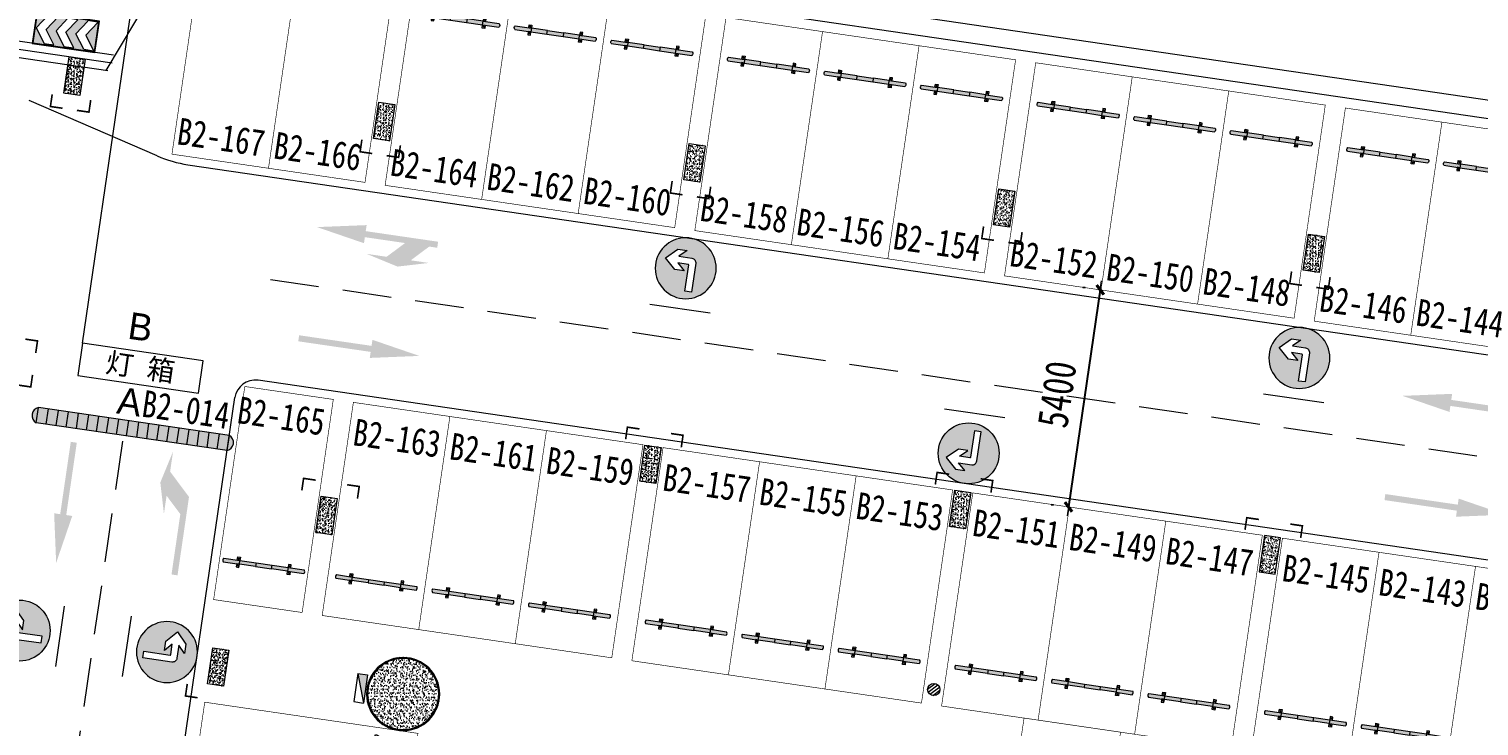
# Model space of a CAD drawing. Header units: inches. Extents: x -414268 to 632271, y -366004 to 318730.
# Drawn here: x 339390 to 375062, y 144657 to 161812 of the extents above; entities that cross this region are included whole.
import ezdxf

# ---------------------------------------------------------------- set-up
doc = ezdxf.new("R2010")
doc.units = ezdxf.units.IN
doc.header["$LTSCALE"] = 1200
doc.header["$MEASUREMENT"] = 0
doc.linetypes.add('DASHEDX2', pattern=[1.5, 1, -0.5])
doc.layers.get('0').update_dxf_attribs({"linetype": 'CONTINUOUS', "lineweight": 0})
doc.layers.get('DEFPOINTS').update_dxf_attribs({"linetype": 'CONTINUOUS', "lineweight": 0})
for name, color, linetype, lineweight in [('$DDT_AUDIT_GENERATED__1E20', 7, 'CONTINUOUS', 0), ('$DDT_AUDIT_GENERATED__1E23', 7, 'CONTINUOUS', 0), ('0--PAI--', 7, 'CONTINUOUS', 0), ('0--PAI--BLACK', 7, 'CONTINUOUS', 0), ('0--PAI--BLUE', 5, 'CONTINUOUS', 0), ('0--PAI--HUANG', 40, 'CONTINUOUS', 0), ('0--尺寸', 3, 'CONTINUOUS', 0), ('0--挡车架', 7, 'CONTINUOUS', 0), ('0--灯箱编号', 3, 'CONTINUOUS', 0), ('0--直行箭头', 7, 'CONTINUOUS', 0), ('0--立面标', 7, 'CONTINUOUS', 0), ('0--路缘线', 1, 'CONTINUOUS', 0), ('0--转弯箭头', 7, 'CONTINUOUS', 0), ('0－－直行转弯箭头', 7, 'CONTINUOUS', 0), ('0－－车位', 4, 'CONTINUOUS', 0), ('0－－车位号码', 7, 'CONTINUOUS', 0), ('7', 7, 'CONTINUOUS', 0), ('COL-GRID-UG-1_8A_200701111', 7, 'CONTINUOUS', 0), ('COL-GRID-UG-1_8A_200701112', 7, 'CONTINUOUS', 0), ('COL-GRID-UG-1_8A_200701113', 7, 'CONTINUOUS', 0), ('COLUMN', 7, 'CONTINUOUS', 0), ('HY消火栓', 7, 'CONTINUOUS', 0), ('LEE-DL1', 7, 'CONTINUOUS', 0), ('LTP-UG2$0$A-ANNO-SYMB-100', 7, 'CONTINUOUS', 0), ('PUB_TEXT', 7, 'CONTINUOUS', 0), ('WALL', 7, 'CONTINUOUS', 0)]:
    doc.layers.add(name, color=color, linetype=linetype, lineweight=lineweight)
doc.styles.add('-宋体', font='', dxfattribs={"width": 0.8})
doc.styles.add('-黑体', font='simhei.ttf', dxfattribs={"width": 0.8})
doc.styles.add('COL-GRID-UG-1_8A_200701112', font='romans.shx', dxfattribs={"width": 0.85})
doc.styles.add('方正大黑', font='', dxfattribs={"width": 0.8})
doc.styles.get('-宋体').set_extended_font_data('SimSun')
doc.styles.get('方正大黑').set_extended_font_data('FZDaHei-B02S')
doc.dimstyles.new('DIMN150', dxfattribs={"dimscale": 1.5, "dimtxt": 250, "dimasz": 1, "dimexe": 250, "dimexo": 300, "dimgap": 150, "dimtad": 1, "dimdec": 0, "dimzin": 0, "dimdsep": 46, "dimtxsty": 'COL-GRID-UG-1_8A_200701112', "dimblk": '_DIMX', "dimcen": 0.09, "dimdle": 0.375, "dimclrd": 1, "dimclre": 1, "dimclrt": 7, "dimadec": 0, "dimazin": 0, "dimtfac": 1, "dimtdec": 0, "dimtix": 1, "dimtmove": 0, "dimatfit": 3, "dimldrblk": '_DIMX', "dimfxl": 250, "dimtolj": 1, "dimtzin": 0, "dimarcsym": 0})

# ---------------------------------------------------------------- blocks, each defined once
blk = doc.blocks.new('$DDT_AUDIT_GENERATED__1DE2')
at = {"layer": 'COL-GRID-UG-1_8A_200701112'}
h = blk.add_hatch(dxfattribs=at)
h.set_pattern_fill('AR-CONC', color=251, scale=0.02, angle=8.3206, style=0)
h.set_pattern_definition([(50, (-65.09035, -5.26929), (0.14345204, -0.01255043), [0.015, -0.165]), (355, (-65.09035, -5.26929), (-0.02775027, 0.15043843), [0.012, -0.132]), (100.4514, (-65.0784, -5.27034), (0.11570188, 0.1378879), [0.01274804, -0.14022842]), (46.1842, (-65.09035, -5.2293), (0.2134482, -0.0331038), [0.0225, -0.2475]), (96.6356, (-65.07256, -5.23205), (0.18693254, 0.1948236), [0.01912206, -0.2103426]), (351.1842, (-65.09035, -5.2293), (0.1869324, 0.1948237), [0.018, -0.198]), (21, (-65.07035, -5.23929), (0.1193814, -0.08052378), [0.015, -0.165]), (326, (-65.07035, -5.23929), (0.04866307, 0.14503), [0.012, -0.132]), (71.4514, (-65.0604, -5.246), (0.16804453, 0.0645061), [0.01274804, -0.14022842]), (37.5, (-65.09035, -5.26929), (0.00243197, 0.06657877), [0, -0.1304, 0, -0.134, 0, -0.1325]), (7.5, (-65.09035, -5.26929), (0.05261391, 0.07888234), [0, -0.0764, 0, -0.1274, 0, -0.0505]), (327.5, (-65.13495, -5.26929), (0.106764487, -0.004510974), [0, -0.05, 0, -0.156, 0, -0.207]), (317.5, (-65.15495, -5.26929), (0.11663723, 0.020021), [0, -0.065, 0, -0.1036, 0, -0.147])])
h.paths.add_polyline_path([(0.45, -0.2), (-0.45, -0.2), (-0.45, 0.2), (0.45, 0.2)])
at = {"layer": 'COL-GRID-UG-1_8A_200701113'}
blk.add_lwpolyline([(0.45, -0.2), (-0.45, -0.2), (-0.45, 0.2), (0.45, 0.2)], close=True, dxfattribs=at)
blk = doc.blocks.new('$DDT_AUDIT_GENERATED__1DE0')
at = {"layer": '$DDT_AUDIT_GENERATED__1E20'}
h = blk.add_hatch(dxfattribs=at)
h.set_pattern_fill('STEEL', color=256, scale=0.5, style=0)
h.set_pattern_definition([(315, (21.45, -21.45), (-0.04419417, -0.04419417), []), (315, (21.45, -21.48125), (-0.04419417, -0.04419417), [])])
edge = h.paths.add_edge_path(flags=16)
edge.add_arc((0, 0), 0.875, 0, 360)
edge = h.paths.add_edge_path()
edge.add_arc((0, 0), 0.9, 0, 360)
h = blk.add_hatch(dxfattribs=at)
h.set_pattern_fill('AR-CONC', color=256, scale=0.025, style=0)
h.set_pattern_definition([(310, (21.45, -21.45), (0.17931505, 0.015688), [0.01875, -0.20625]), (5, (21.45, -21.45), (-0.0346878, -0.188048), [0.015, -0.165]), (259.5486, (21.46494, -21.4487), (0.1446273, -0.1723599), [0.015935, -0.1752855]), (313.8158, (21.45, -21.5), (0.2668103, 0.0413798), [0.028125, -0.309375]), (263.3644, (21.47223, -21.49655), (0.2336657, -0.2435295), [0.0239026, -0.2629282]), (8.8158, (21.45, -21.5), (0.2336655, -0.2435297), [0.0225, -0.2475]), (339, (21.475, -21.4875), (0.14922676, 0.1006547), [0.01875, -0.20625]), (34, (21.475, -21.4875), (0.0608288, -0.1812875), [0.015, -0.165]), (288.5486, (21.48744, -21.47911), (0.2100557, -0.0806326), [0.015935, -0.1752855]), (322.5, (21.45, -21.45), (0.00303996, -0.08322346), [0, -0.163, 0, -0.1675, 0, -0.165625]), (352.5, (21.45, -21.45), (0.06576738, -0.09860293), [0, -0.0955, 0, -0.15925, 0, -0.063125]), (32.5, (21.39425, -21.45), (0.13345561, 0.00563872), [0, -0.0625, 0, -0.195, 0, -0.25875]), (42.5, (21.36925, -21.45), (0.14579654, -0.02502625), [0, -0.08125, 0, -0.1295, 0, -0.18375])])
edge = h.paths.add_edge_path()
edge.add_arc((0, 0), 0.875, 0, 360)
at = {"layer": '$DDT_AUDIT_GENERATED__1E23'}
for radius in [0.9, 0.875]:
    blk.add_circle((0, 0), radius, dxfattribs=at)
blk = doc.blocks.new('HY')
for p, q in [((0, 0), (0.24, 0)), ((0, 0), (0.24, -0.7)), ((0, 0), (0, -0.7)), ((0.24, 0), (0.24, -0.7)), ((0, -0.7), (0.24, -0.7))]:
    blk.add_line(p, q)
blk.add_solid([(0, 0), (0.24, 0), (0.24, -0.7)])
blk = doc.blocks.new('A$C6F4820FC')
at = {"layer": '0--挡车架'}
h = blk.add_hatch(color=256, dxfattribs=at)
h.paths.add_polyline_path([(2018, 79, 0.395204), (2018, 169), (1617, 169), (1617, 79), (1684, 79)])
h.paths.add_polyline_path([(819, 169), (819, 79), (1217, 79), (1217, 169)])
h.paths.add_polyline_path([(418, 79), (418, 169), (351, 169), (18, 169, 0.395204), (18, 79)])
h = blk.add_hatch(color=256, dxfattribs=at)
h.paths.add_polyline_path([(1617, 169), (1684, 169), (1684, 249), (1617, 249)])
h.paths.add_polyline_path([(1639, 209, -1), (1663, 209, -1)], flags=16)
h.paths.add_polyline_path([(1617, 0), (1684, 0), (1684, 79), (1617, 79)])
h.paths.add_polyline_path([(1639, 40, -1), (1663, 40, -1)], flags=16)
h.paths.add_polyline_path([(351, 249), (351, 169), (418, 169), (418, 249)])
h.paths.add_polyline_path([(397, 209, 1), (372, 209, 1)], flags=16)
h.paths.add_polyline_path([(418, 79), (351, 79), (351, 0), (418, 0)])
h.paths.add_polyline_path([(372, 40, -1), (397, 40, -1)], flags=16)
h = blk.add_hatch(color=40, dxfattribs=at)
h.paths.add_polyline_path([(1217, 169), (1217, 79), (1617, 79), (1617, 169)])
h.paths.add_polyline_path([(819, 79), (819, 169), (418, 169), (418, 79)])
for p, q in [((18, 169), (418, 169)), ((18, 79), (418, 79)), ((819, 169), (1217, 169)), ((819, 79), (1217, 79)), ((1617, 169), (2018, 169)), ((1617, 79), (2018, 79))]:
    blk.add_line(p, q, dxfattribs=at)
for points in [[(418, 169), (351, 169), (351, 249), (418, 249)], [(418, 79), (351, 79), (351, 0), (418, 0)], [(1617, 169), (1684, 169), (1684, 249), (1617, 249)], [(1617, 79), (1684, 79), (1684, 0), (1617, 0)]]:
    blk.add_lwpolyline(points, close=True, dxfattribs=at)
at = {"layer": '0--挡车架', "color": 0}
for points in [[(819, 169), (819, 79), (418, 79), (418, 169)], [(1617, 169), (1617, 79), (1217, 79), (1217, 169)]]:
    blk.add_lwpolyline(points, close=True, dxfattribs=at)
at = {"layer": '0--挡车架'}
for centre in [(385, 209), (385, 40), (1651, 209), (1651, 40)]:
    blk.add_circle(centre, 12.1, dxfattribs=at)
for centre, start, end in [((66, 124), 136.8717, 223.1283), ((1970, 124), 316.8717, 43.1283)]:
    blk.add_arc(centre, 65.8, start, end, dxfattribs=at)
blk = doc.blocks.new('A$C001A7B1A')
at = {"layer": '0－－车位', "const_width": 15}
blk.add_lwpolyline([(2407, 5308), (7, 5308), (7, 7), (2407, 7)], close=True, dxfattribs=at)
at = {"layer": '0--挡车架'}
blk.add_blockref('A$C6F4820FC', (190, 883), dxfattribs=at)
blk = doc.blocks.new('A$C62CC74C0')
at = {"layer": '0－－车位', "const_width": 15}
blk.add_lwpolyline([(2208, 5308), (8, 5308), (8, 8), (2208, 8)], close=True, dxfattribs=at)
at = {"layer": '0--挡车架'}
blk.add_blockref('A$C6F4820FC', (90, 883), dxfattribs=at)
blk = doc.blocks.new('A$C5703102E')
at = {"layer": '0--PAI--BLUE'}
h = blk.add_hatch(color=5, dxfattribs=at)
h.paths.add_polyline_path([(220, 300), (410, 569), (220, 569), (30, 300), (220, 30), (410, 30)], flags=16)
h.paths.add_polyline_path([(10, 10), (1189, 10), (1189, 589), (10, 589)])
h.paths.add_polyline_path([(410, 300), (600, 30), (790, 30), (600, 300), (790, 569), (600, 569)], flags=16)
h.paths.add_polyline_path([(1169, 30), (979, 30), (790, 300), (979, 569), (1169, 569), (979, 300)], flags=16)
at = {"layer": '0--PAI--'}
for p, q in [((789, 300), (979, 569)), ((1169, 569), (979, 300)), ((979, 30), (789, 300)), ((979, 300), (1169, 30))]:
    blk.add_line(p, q, dxfattribs=at)
for points in [[(0, 0), (1199, 0), (1199, 599), (0, 599)], [(10, 10), (1189, 10), (1189, 589), (10, 589)], [(220, 300), (410, 569), (220, 569), (30, 300), (220, 30), (410, 30)], [(410, 300), (599, 30), (789, 30), (599, 300), (789, 569), (599, 569)]]:
    blk.add_lwpolyline(points, close=True, dxfattribs=at)
for points in [[(1169, 579), (979, 579)], [(979, 30), (1169, 30)]]:
    blk.add_lwpolyline(points, dxfattribs=at)
blk = doc.blocks.new('_DIMX')
blk.add_line((-150, 0), (150, 0))
at = {"const_width": 50}
blk.add_lwpolyline([(-70, -70), (70, 70)], dxfattribs=at)
blk = doc.blocks.new('*D282')
at = {"layer": '0--尺寸', "color": 0, "lineweight": -2}
for p, q in [((365744, 155390), (364963, 150050)), ((365320, 155454), (365373, 155446)), ((364538, 150111), (364592, 150103))]:
    blk.add_line(p, q, dxfattribs=at)
at = {"layer": 'DEFPOINTS', "color": 0}
for p in [(365765, 155389), (364963, 150049), (364984, 150046)]:
    blk.add_point(p, dxfattribs=at)
at = {"layer": '0--尺寸', "color": 0, "lineweight": -2, "xscale": 1.5, "yscale": 1.5, "zscale": 1.5}
for p, rotation in [((365744, 155392), 81.6793996836047), ((364963, 150049), 261.6793996836047)]:
    blk.add_blockref('_DIMX', p, dxfattribs=dict(at, rotation=rotation))
at = {"layer": '0--尺寸', "color": 7, "insert": (364681, 152819), "char_height": 750, "attachment_point": 5, "rotation": 81.6794, "style": '-黑体'}
blk.add_mtext('\\A1;5400', dxfattribs=at)
blk = doc.blocks.new('A$C50091FAB')
at = {"layer": '0--PAI--BLUE'}
h = blk.add_hatch(color=256, dxfattribs=at)
edge = h.paths.add_edge_path()
edge.add_arc((300, 400), 300, 0, 360)
edge = h.paths.add_edge_path(flags=16)
edge.add_line((312, 574), (384, 507))
edge.add_line((384, 507), (254, 507))
edge.add_arc((254, 463), 44, 90, 180)
edge.add_line((210, 463), (210, 174))
edge.add_line((210, 174), (276, 174))
edge.add_line((276, 174), (276, 436))
edge.add_arc((281, 436), 5, 90, 180, ccw=False)
edge.add_line((281, 441), (384, 441))
edge.add_line((384, 441), (312, 374))
edge.add_line((312, 374), (404, 374))
edge.add_line((404, 374), (512, 474))
edge.add_line((512, 474), (404, 574))
edge.add_line((404, 574), (312, 574))
at = {"layer": '0--PAI--'}
blk.add_lwpolyline([(312, 574), (384, 507), (254, 507, 0.414214), (210, 463), (210, 174), (276, 174), (276, 436, -0.414214), (281, 441), (384, 441), (312, 374), (404, 374), (512, 474), (404, 574)], format="xyb", close=True, dxfattribs=at)
blk.add_circle((300, 400), 300, dxfattribs=at)
at = {"layer": '7'}
blk.add_line((600, 0), (0, 0), dxfattribs=at)
blk = doc.blocks.new('A$C0C710915')
at = {"layer": '0--PAI--BLACK'}
h = blk.add_hatch(color=256, dxfattribs=at)
h.paths.add_polyline_path([(4875, 380), (4875, 0, 0.657895)])
h.paths.add_polyline_path([(4625, 380), (4375, 380), (4375, 0), (4625, 0)])
h.paths.add_polyline_path([(4125, 380), (3875, 380), (3875, 0), (4125, 0)])
h.paths.add_polyline_path([(3625, 380), (3375, 380), (3375, 0), (3625, 0)])
h.paths.add_polyline_path([(3125, 380), (2875, 380), (2875, 0), (3125, 0)])
h.paths.add_polyline_path([(2375, 0), (2625, 0), (2625, 380), (2375, 380)])
h.paths.add_polyline_path([(2125, 380), (1875, 380), (1875, 0), (2125, 0)])
h.paths.add_polyline_path([(1625, 380), (1375, 380), (1375, 0), (1625, 0)])
h.paths.add_polyline_path([(1125, 380), (875, 380), (875, 0), (1125, 0)])
h.paths.add_polyline_path([(625, 380), (375, 380), (375, 0), (625, 0)])
h.paths.add_polyline_path([(125, 380, 0.657895), (125, 0)])
at = {"layer": '0--PAI--HUANG'}
h = blk.add_hatch(color=40, dxfattribs=at)
h.paths.add_polyline_path([(4625, 0), (4875, 0), (4875, 380), (4625, 380)])
h.paths.add_polyline_path([(4375, 380), (4125, 380), (4125, 0), (4375, 0)])
h.paths.add_polyline_path([(3625, 0), (3875, 0), (3875, 380), (3625, 380)])
h.paths.add_polyline_path([(3125, 0), (3375, 0), (3375, 380), (3125, 380)])
h.paths.add_polyline_path([(2875, 380), (2625, 380), (2625, 0), (2875, 0)])
h.paths.add_polyline_path([(2375, 380), (2125, 380), (2125, 0), (2375, 0)])
h.paths.add_polyline_path([(1875, 380), (1625, 380), (1625, 0), (1875, 0)])
h.paths.add_polyline_path([(1375, 380), (1125, 380), (1125, 0), (1375, 0)])
h.paths.add_polyline_path([(875, 380), (625, 380), (625, 0), (875, 0)])
h.paths.add_polyline_path([(375, 380), (125, 380), (125, 0), (375, 0)])
for p, q in [((125, 380), (4875, 380)), ((125, 380), (125, 0)), ((375, 380), (375, 0)), ((625, 380), (625, 0)), ((875, 380), (875, 0)), ((1125, 380), (1125, 0)), ((1375, 380), (1375, 0)), ((1625, 380), (1625, 0)), ((1875, 380), (1875, 0)), ((2125, 380), (2125, 0)), ((2375, 380), (2375, 0)), ((2625, 380), (2625, 0)), ((2875, 380), (2875, 0)), ((3125, 380), (3125, 0)), ((3375, 380), (3375, 0)), ((3625, 380), (3625, 0)), ((3875, 380), (3875, 0)), ((4125, 380), (4125, 0)), ((4375, 380), (4375, 0)), ((4625, 380), (4625, 0)), ((4875, 380), (4875, 0)), ((125, 0), (4875, 0))]:
    blk.add_line(p, q)
for centre, start, end in [((207, 190), 113.3186, 246.6814), ((4793, 190), 293.3186, 66.6814)]:
    blk.add_arc(centre, 207, start, end)
blk = doc.blocks.new('A$C7C86658F')
at = {"lineweight": 0, "ltscale": 5}
blk.add_lwpolyline([(-6107, 112213), (-3107, 112213), (-3107, 113013), (-6107, 113013)], close=True, dxfattribs=at)
at = {"layer": 'PUB_TEXT', "style": '-宋体'}
blk.add_text('灯 箱', height=500, dxfattribs=at).set_placement((-5467, 112392))
blk = doc.blocks.new('A$C05C00BD5')
blk.add_blockref('A$C7C86658F', (15918, -1756))
at = {"color": 1, "style": '方正大黑'}
for s, p in [('B', (10869, 111531)), ('A', (10869, 109671))]:
    blk.add_text(s, height=662, dxfattribs=at).set_placement(p)

msp = doc.modelspace()

# ---------------------------------------------------------------- hatches: boundary and pattern name
at = {"layer": '0--直行箭头'}
for points in [[(348994, 153765.3), (347774.1, 153716.3), (347795.8, 153864.8), (346014.8, 154125.2), (346036.5, 154273.7), (347817.5, 154013.2), (347839.2, 154161.6)], [(373181.7, 152782.7), (374401.6, 152831.7), (374379.9, 152683.3), (376160.9, 152422.8), (376139.2, 152274.4), (374358.2, 152534.9), (374336.5, 152386.4)], [(340058.2, 148672), (340454.5, 149826.8), (340306.1, 149848.5), (340566.6, 151629.6), (340418.2, 151651.3), (340157.7, 149870.2), (340009.2, 149891.9)], [(375716.6, 149857.1), (374496.7, 149808.1), (374518.4, 149956.5), (372737.3, 150217), (372759, 150365.4), (374540.1, 150105), (374561.8, 150253.4)]]:
    msp.add_hatch(color=256, dxfattribs=at).paths.add_polyline_path(points)
at = {"layer": '0--转弯箭头'}
msp.add_hatch(color=256, dxfattribs=at).paths.add_polyline_path([(342620.8, 150650.5), (342934.4, 151413.2), (342862.1, 150918.4), (343326.7, 150294.6), (343239.9, 149700.9), (343044.5, 148365.2), (342896.1, 148386.9), (343113.2, 149871.1), (342775.3, 150324.8), (342710.1, 149879.5)])
at = {"layer": '0－－直行转弯箭头'}
msp.add_hatch(color=256, dxfattribs=at).paths.add_polyline_path([(347693.8, 156277.8), (348188.6, 156205.5), (348642.3, 156543.4), (347652.8, 156688.1), (347631.1, 156539.7), (346476.3, 156936), (347696.2, 156984.9), (347674.5, 156836.5), (349455.5, 156576), (349433.8, 156427.6), (349235.9, 156456.6), (348782.3, 156118.7), (349227.5, 156053.5), (348456.5, 155964.2)])
at = {"layer": 'LEE-DL1'}
h = msp.add_hatch(dxfattribs=at)
h.set_pattern_fill('ANSI31', color=256, scale=533.333333, style=0)
h.set_pattern_definition([(36.6794, (394706.63, 117594.43), (-39.82246, 53.46603), [])])
edge = h.paths.add_edge_path()
edge.add_arc((361648.6, 145555.5), 150, 0, 360)

# ---------------------------------------------------------------- linework, layer by layer
at = {"color": 6}
msp.add_lwpolyline([(340707.1, 154077), (342629, 167217.5), (316045.4, 171105.4)], dxfattribs=at)
at = {"layer": '0--立面标', "const_width": 40}
for points in [[(340214.3, 159861.1), (339917.5, 159904.5), (339960.9, 160201.4)], [(340568.3, 159809.4), (340865.2, 159765.9), (340908.6, 160062.8)], [(347833.2, 158746.9), (347536.4, 158790.3), (347579.8, 159087.1)], [(348187.3, 158695.1), (348484.1, 158651.7), (348527.5, 158948.5)], [(355466.7, 157731.5), (355169.8, 157774.9), (355213.2, 158071.8)], [(355820.7, 157679.7), (356117.5, 157636.3), (356160.9, 157933.2)], [(363127.4, 156611.1), (362830.6, 156654.5), (362874, 156951.4)], [(363481.5, 156559.3), (363778.3, 156515.9), (363821.7, 156812.8)], [(370704.6, 155503), (370407.7, 155546.4), (370451.1, 155843.2)], [(371058.6, 155451.2), (371355.4, 155407.8), (371398.8, 155704.6)], [(339302.8, 154177.9), (339599.6, 154134.5), (339556.2, 153837.6)], [(339137.1, 153045.3), (339434, 153001.9), (339477.4, 153298.7)], [(354408.8, 151968.6), (354112, 152012), (354068.6, 151715.2)], [(355183.8, 151855.3), (355480.7, 151811.9), (355437.3, 151515)], [(362027.8, 150854.3), (361731, 150897.8), (361687.5, 150600.9)], [(346442.6, 150708.2), (346145.7, 150751.6), (346102.3, 150454.7)], [(347217.6, 150594.8), (347514.4, 150551.4), (347471, 150254.6)], [(362802.8, 150741), (363099.6, 150697.6), (363056.2, 150400.7)], [(369646.7, 149740.1), (369349.9, 149783.5), (369306.5, 149486.6)], [(370421.7, 149626.7), (370718.6, 149583.3), (370675.2, 149286.5)], [(343536.9, 145352), (343240.1, 145395.5), (343283.5, 145692.3)]]:
    msp.add_lwpolyline(points, dxfattribs=at)
at = {"layer": '0--路缘线'}
for p, q in [((341468.5, 161165.7), (331914.8, 162563)), ((342542.7, 158687.8), (339390.4, 160053.4)), ((343301.1, 158472.2), (399427.6, 150263.6)), ((378024, 148340.7), (345025.1, 153166.8)), ((342139.3, 136890.3), (344458, 152744.5))]:
    msp.add_line(p, q, dxfattribs=at)
at = {"layer": '0--路缘线', "linetype": 'DASHEDX2'}
msp.add_line((341691.9, 151665.7), (339531.9, 136896.9), dxfattribs=at)
msp.add_lwpolyline([(345328.9, 155649), (378808, 150752.6)], dxfattribs=at)
at = {"layer": '0--路缘线'}
for centre, radius, start, end in [((343735.2, 161440.6), 3000, 246.57792, 261.6794), ((344952.7, 152672.1), 500, 81.6794, 171.6794)]:
    msp.add_arc(centre, radius, start, end, dxfattribs=at)
at = {"layer": 'COLUMN'}
for points in [[(401078, 79646.6), (407080.4, 155410.3), (331663.3, 166440.2, -0.0568122), (312564.1, 168002.5, 0.0239362), (311679.2, 95649.1, 0.3621818), (320225.8, 86110.6), (395371.9, 75120.6)], [(400644.9, 79877.4), (406598.6, 155026), (331637.7, 165989.1, -0.0551749), (312982.7, 167462.7, 0.0237661), (312128.9, 95665.2, 0.3621818), (320290.9, 86555.9), (395244.6, 75594)]]:
    msp.add_lwpolyline(points, format="xyb", close=True, dxfattribs=at)
at = {"layer": 'LEE-DL1'}
msp.add_circle((361648.6, 145555.5), 150, dxfattribs=at)
at = {"layer": 'LTP-UG2$0$A-ANNO-SYMB-100'}
msp.add_lwpolyline([(341287.7, 160787.9), (342349.1, 162567.2), (342085.1, 162928.9), (342439, 162717.8), (342792.9, 162506.6), (342528.8, 162868.3), (343394.9, 164320.1)], dxfattribs=at)
at = {"layer": 'WALL'}
for points in [[(341439.5, 160967.8), (331885.8, 162365.1, 0.0444101), (330823.8, 162425.1), (322862.9, 162167.8), (322859.7, 162266.2)], [(341328.6, 160781.9), (331856.9, 162167.2, 0.0444101), (330830.3, 162225.2), (322269.6, 161948.6), (322260, 162246.8)]]:
    msp.add_lwpolyline(points, format="xyb", dxfattribs=at)

# ---------------------------------------------------------------- block references
at = {"xscale": -1}
for p, rotation in [((343668.7, 163984.5), 171.6793996836047), ((346043.5, 163637.2), 171.6793996836047), ((348913, 163217.5), 171.6793996836047), ((351287.7, 162870.2), 171.6793996836047), ((353662.4, 162522.9), 171.6793996836047), ((356531.9, 162103.2), 171.6793996836047), ((358906.6, 161755.9), 171.6793996836047), ((361281.4, 161408.6), 171.6793996836047), ((364150.9, 160988.9), 171.6793996836047), ((366525.6, 160641.6), 171.6793996836047), ((368900.3, 160294.3), 171.6793996836047), ((371769.8, 159874.7), 171.6793996836047), ((374144.5, 159527.3), 171.6793996836047), ((348967.2, 144481.6), 81.6793996637784), ((363863.9, 144860.7), 171.6793996836047)]:
    msp.add_blockref('A$C001A7B1A', p, dxfattribs=dict(at, rotation=rotation))
for name, p, rotation in [('A$C05C00BD5', (314899.6, 45410.2), 351.6793996836047), ('A$C62CC74C0', (343923.8, 147761.8), 351.6793996836047), ('A$C0C710915', (344445.1, 151792.4), 171.6793996840959), ('A$C001A7B1A', (346595.4, 147371.1), 351.6793996836047), ('A$C001A7B1A', (348970.1, 147023.8), 351.6793996836047), ('A$C001A7B1A', (351344.9, 146676.5), 351.6793996836047), ('A$C001A7B1A', (354214.3, 146256.8), 351.6793996836047), ('A$C001A7B1A', (356589.1, 145909.5), 351.6793996836047), ('A$C001A7B1A', (358963.8, 145562.2), 351.6793996836047), ('A$C001A7B1A', (361833.3, 145142.5), 351.6793996836047), ('A$C001A7B1A', (364208, 144795.2), 351.6793996836047), ('A$C001A7B1A', (366582.8, 144447.9), 351.6793996836047), ('A$C001A7B1A', (369452.2, 144028.2), 351.6793996836047), ('A$C001A7B1A', (371827, 143680.9), 351.6793996836047), ('A$C001A7B1A', (374201.7, 143333.6), 351.6793996836047)]:
    msp.add_blockref(name, p, dxfattribs=dict(rotation=rotation))
at = {"layer": '7'}
for name, p, xscale, yscale, zscale, rotation in [('A$C5703102E', (339470.8, 161457.9), 1.299999999989336, 1.30000000000291, 1.3, 351.6793996836047), ('A$C50091FAB', (356144.3, 154825.2), -2.500000000017719, 2.500000000014552, 2.5, 351.6793996833871), ('A$C50091FAB', (371241.2, 152617.3), -2.500000000017719, 2.500000000014552, 2.5, 351.6793996833871), ('A$C50091FAB', (363394.4, 152248.9), 2.500000000017718, 2.500000000016371, 2.5, 171.6793996833871), ('A$C50091FAB', (340040.9, 146118.8), 2.500000000013507, 2.5, 2.5, 81.6793996840471), ('A$C50091FAB', (341685.2, 145878.4), -2.500000000013507, 2.5, 2.5, 261.6793996840472)]:
    msp.add_blockref(name, p, dxfattribs=dict(at, xscale=xscale, yscale=yscale, zscale=zscale, rotation=rotation))
at = {"layer": 'COL-GRID-UG-1_8A_200701111', "yscale": 1000.000000000015, "zscale": 1000}
for name, p, xscale, rotation in [('$DDT_AUDIT_GENERATED__1DE2', (340510.3, 160648.9), 1000.000000000014, 81.6793996839918), ('$DDT_AUDIT_GENERATED__1DE2', (348129.3, 159534.7), 1000.000000000014, 81.6793996839918), ('$DDT_AUDIT_GENERATED__1DE2', (355762.7, 158519.3), 1000.000000000014, 81.6793996839918), ('$DDT_AUDIT_GENERATED__1DE2', (363381.6, 157405), 1000.000000000014, 81.6793996839918), ('$DDT_AUDIT_GENERATED__1DE2', (371000.6, 156290.8), 1000.000000000014, 81.6793996839918), ('$DDT_AUDIT_GENERATED__1DE2', (354677.3, 151098.3), 1000.000000000014, 81.6793996839918), ('$DDT_AUDIT_GENERATED__1DE2', (346711.1, 149837.8), 1000.000000000014, 81.6793996839918), ('$DDT_AUDIT_GENERATED__1DE2', (362296.3, 149984), 1000.000000000014, 81.6793996839918), ('$DDT_AUDIT_GENERATED__1DE2', (369915.2, 148869.7), -1000.000000000014, 81.67939968399183), ('$DDT_AUDIT_GENERATED__1DE2', (344043.4, 146109.1), 1000.000000000014, 81.6793996839918), ('$DDT_AUDIT_GENERATED__1DE0', (348595, 145443.4), -1000.00000000001, 171.6793996836047)]:
    msp.add_blockref(name, p, dxfattribs=dict(at, xscale=xscale, rotation=rotation))
at = {"layer": 'HY消火栓', "xscale": 1000.00000000001, "yscale": 1000.000000000015, "zscale": 1000, "rotation": 351.6793996836047}
msp.add_blockref('HY', (347481.2, 145949.7), dxfattribs=at)

# ---------------------------------------------------------------- texts
at = {"layer": '0--灯箱编号', "color": 3, "style": '-黑体', "width": 0.8}
msp.add_text('B2-014', height=660, rotation=351.6794, dxfattribs=at).set_placement((342138.8, 152275.5))
at = {"layer": '0－－车位号码', "style": '-黑体', "width": 0.8}
for s, p in [('B2-167', (343004.2, 158978.3)), ('B2-166', (345378.9, 158631)), ('B2-164', (348248.4, 158211.3)), ('B2-162', (350623.1, 157864)), ('B2-160', (352997.9, 157516.7)), ('B2-158', (355867.4, 157097)), ('B2-156', (358242.1, 156749.7)), ('B2-154', (360616.8, 156402.4)), ('B2-152', (363486.3, 155982.7)), ('B2-150', (365861, 155635.4)), ('B2-148', (368235.8, 155288.1)), ('B2-146', (371105.3, 154868.5)), ('B2-144', (373480, 154521.1)), ('B2-165', (344482.7, 152116.3)), ('B2-163', (347331.7, 151572.8)), ('B2-161', (349706.5, 151225.4)), ('B2-159', (352081.2, 150878.1)), ('B2-157', (354950.7, 150458.5)), ('B2-155', (357325.4, 150111.2)), ('B2-153', (359700.1, 149763.9)), ('B2-151', (362569.6, 149344.2)), ('B2-149', (364944.4, 148996.9)), ('B2-147', (367319.1, 148649.6)), ('B2-145', (370188.6, 148229.9)), ('B2-143', (372563.3, 147882.6)), ('B2-141', (374938, 147535.3))]:
    msp.add_text(s, height=660, rotation=351.6794, dxfattribs=at).set_placement(p)

# ---------------------------------------------------------------- dimensions: what is measured, and where the dimension line sits
at = {"layer": '0--尺寸'}
dim = msp.add_linear_dim(base=(364962.6, 150048.8), p1=(365765, 155388.9), p2=(364983.5, 150045.8), angle=81.6794, dimstyle='DIMN150', override={"dimtxt": 500, "dimgap": 200, "dimtxsty": '-黑体', "dimclrd": 0, "dimclre": 0, "dimfxl": 0.36, "dimarcsym": 1}, dxfattribs=at)
dim.commit()
dim.dimension.update_dxf_attribs({"geometry": '*D282', "text_midpoint": (364681.3, 152818.7)})

doc.saveas('drawing.dxf')
